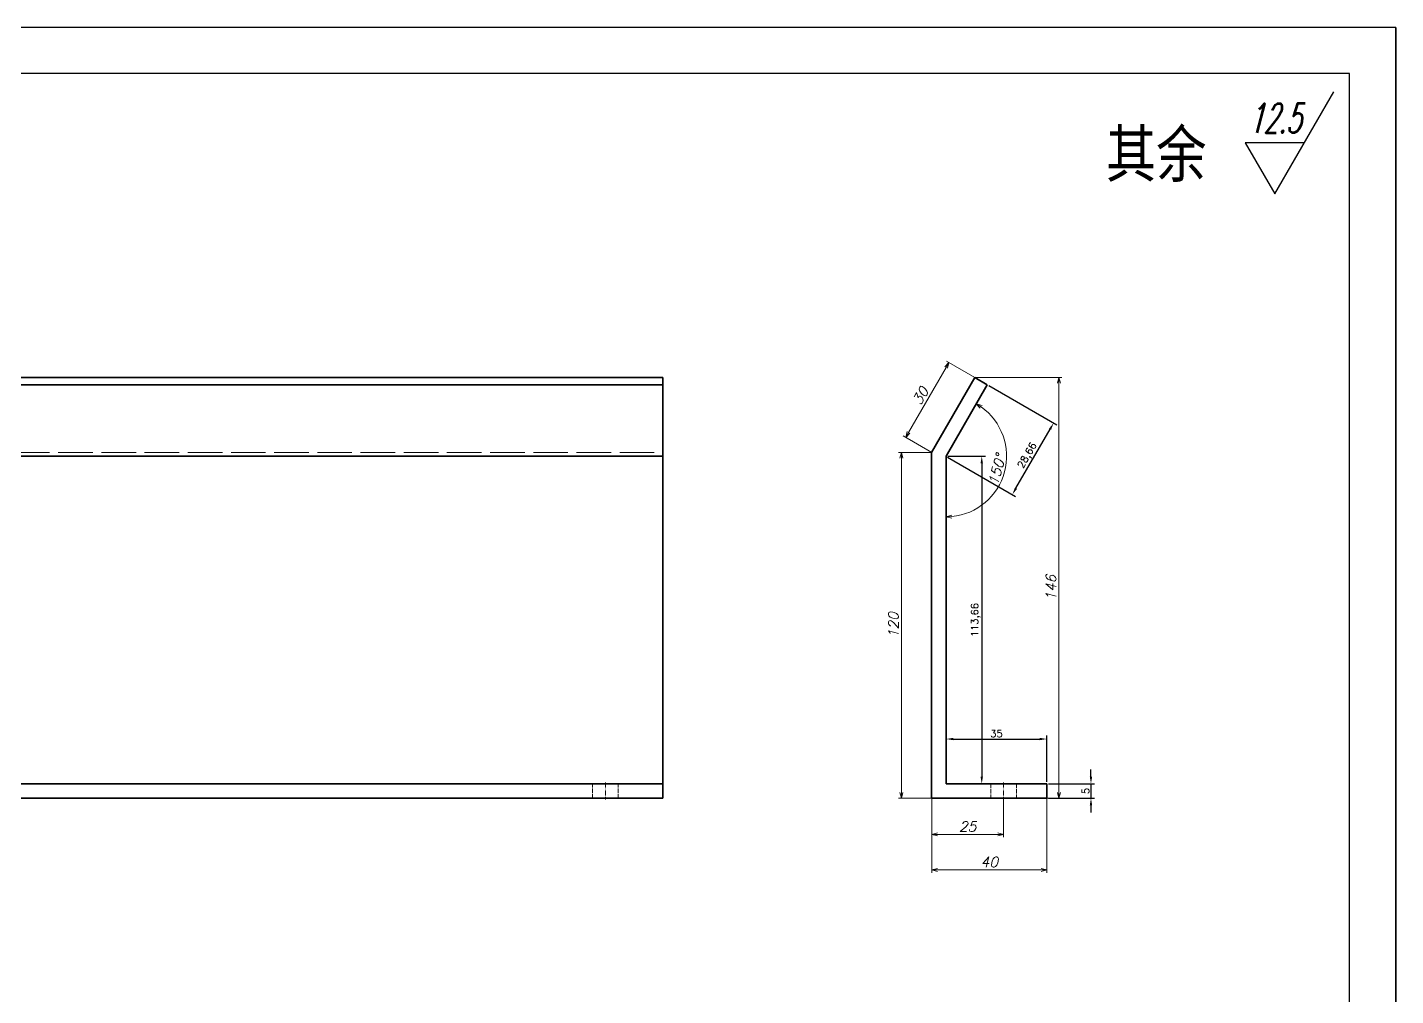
# Model space of a CAD drawing. Header units: millimetres. Extents: x -204818 to -130891, y -1238 to 21140.
# Drawn here: x -200137.2 to -199662, y 19733.7 to 20069.7 of the extents above; entities that cross this region are included whole.
import ezdxf
from ezdxf.enums import TextEntityAlignment as Align

# ---------------------------------------------------------------- set-up
doc = ezdxf.new("R2010")
doc.units = ezdxf.units.MM
doc.linetypes.add('DASHDOT', pattern=[18.5, 12, -3, 0.5, -3])
doc.linetypes.add('DASHED', pattern=[15, 12, -3])
doc.layers.add('Dim', color=3, linetype='Continuous')
doc.layers.add('标注线', color=3, linetype='Continuous', lineweight=25)
doc.styles.add('DIM_FONT', font='romans.shx', dxfattribs={"oblique": 15})
doc.styles.get("Standard").update_dxf_attribs({"font": 'txt', "bigfont": 'gbcbig.shx'})
doc.styles.add('仿宋体', font='FSGB2312.ttf', dxfattribs={"width": 0.8, "height": 3.5})
doc.dimstyles.new('ISO-25', dxfattribs={"dimtxt": 2.5, "dimasz": 2.5, "dimexe": 1.25, "dimexo": 0.625, "dimtad": 1, "dimtxsty": 'Standard', "dimcen": 2.5, "dimadec": 0, "dimazin": 0, "dimtfac": 1, "dimtmove": 0, "dimatfit": 3, "dimfxl": 0, "dimarcsym": 0})
doc.dimstyles.new('KK3.5', dxfattribs={"dimtxt": 3.5, "dimasz": 2, "dimexe": 1, "dimexo": 0, "dimgap": 1, "dimtad": 1, "dimtoh": 1, "dimdec": 1, "dimdsep": 46, "dimtxsty": 'DIM_FONT', "dimblk": 'OPEN30', "dimcen": 0, "dimclrd": 3, "dimclre": 3, "dimclrt": 3, "dimazin": 2, "dimtfac": 1, "dimtdec": 1, "dimtmove": 0, "dimatfit": 3, "dimldrblk": 'OPEN30', "dimfxl": 0, "dimtolj": 1, "dimlwd": 20, "dimlwe": 20, "dimarcsym": 0})

# ---------------------------------------------------------------- blocks, each defined once
blk = doc.blocks.new('BZ-MQH')
for p, q in [((-213949.02, 20874.59), (-214275.72, 20874.59)), ((-213949.02, 20643.59), (-213949.02, 20874.59)), ((-213949.02, 20874.59), (-213949.02, 20643.59)), ((-213954.52, 20869.09), (-214270.22, 20869.09)), ((-213954.52, 20649.09), (-213954.52, 20869.09))]:
    blk.add_line(p, q)
at = {"layer": 'Dim', "ltscale": 2}
blk.add_lwpolyline([(-213959.94, 20860.83), (-213966.98, 20860.83), (-213963.46, 20854.73), (-213956.42, 20866.92)], dxfattribs=at)
at = {"layer": 'Dim', "ltscale": 2, "style": 'DIM_FONT', "oblique": 15, "width": 0.559478}
blk.add_text('12.5', height=3.52, dxfattribs=at).set_placement((-213966.6, 20862), (-213960.32, 20862), align=Align.FIT)
at = {"layer": 'Dim', "insert": (-213983.61, 20862.26), "char_height": 5.5, "width": 67.3601, "attachment_point": 1, "style": '仿宋体'}
blk.add_mtext('其余', dxfattribs=at)
blk = doc.blocks.new('_Open30')
at = {"color": 0, "linetype": 'ByBlock', "lineweight": -2}
for p, q in [((-1, 0.27), (0, 0)), ((0, 0), (-1, -0.27)), ((0, 0), (-1, 0))]:
    blk.add_line(p, q, dxfattribs=at)
blk = doc.blocks.new('*D106')
at = {"layer": 'Defpoints', "color": 0, "transparency": 16777216}
for p in [(-199823.1, 19802.23), (-199798.1, 19801.73), (-199798.1, 19789.66)]:
    blk.add_point(p, dxfattribs=at)
at = {"layer": '标注线', "color": 3, "lineweight": 20, "transparency": 16777216}
for p, q in [((-199823.1, 19802.23), (-199823.1, 19788.66)), ((-199798.1, 19801.73), (-199798.1, 19788.66)), ((-199821.1, 19789.66), (-199800.1, 19789.66))]:
    blk.add_line(p, q, dxfattribs=at)
at = {"layer": '标注线', "color": 3, "lineweight": 20, "transparency": 16777216, "xscale": 2, "yscale": 2, "zscale": 2, "rotation": 180}
blk.add_blockref('_Open30', (-199823.1, 19789.66), dxfattribs=at)
at = {"layer": '标注线', "color": 3, "lineweight": 20, "transparency": 16777216, "xscale": 2, "yscale": 2, "zscale": 2}
blk.add_blockref('_Open30', (-199798.1, 19789.66), dxfattribs=at)
at = {"layer": '标注线', "color": 3, "transparency": 16777216, "insert": (-199810.6, 19792.41), "char_height": 3.5, "attachment_point": 5, "style": 'DIM_FONT'}
blk.add_mtext('\\A1;25', dxfattribs=at)
blk = doc.blocks.new('*D107')
at = {"layer": 'Defpoints', "color": 0, "transparency": 16777216}
for p in [(-199823.1, 19804.15), (-199783.1, 19802.23), (-199783.1, 19777.35)]:
    blk.add_point(p, dxfattribs=at)
at = {"layer": '标注线', "color": 3, "lineweight": 20, "transparency": 16777216}
for p, q in [((-199823.1, 19804.15), (-199823.1, 19776.35)), ((-199783.1, 19802.23), (-199783.1, 19776.35)), ((-199821.1, 19777.35), (-199785.1, 19777.35))]:
    blk.add_line(p, q, dxfattribs=at)
at = {"layer": '标注线', "color": 3, "lineweight": 20, "transparency": 16777216, "xscale": 2, "yscale": 2, "zscale": 2, "rotation": 180}
blk.add_blockref('_Open30', (-199823.1, 19777.35), dxfattribs=at)
at = {"layer": '标注线', "color": 3, "lineweight": 20, "transparency": 16777216, "xscale": 2, "yscale": 2, "zscale": 2}
blk.add_blockref('_Open30', (-199783.1, 19777.35), dxfattribs=at)
at = {"layer": '标注线', "color": 3, "transparency": 16777216, "insert": (-199803.1, 19780.1), "char_height": 3.5, "attachment_point": 5, "style": 'DIM_FONT'}
blk.add_mtext('\\A1;40', dxfattribs=at)
blk = doc.blocks.new('*D108')
at = {"layer": 'Defpoints', "color": 0, "transparency": 16777216}
for p in [(-199833.63, 19922.23), (-199823.1, 19922.23), (-199823.1, 19802.23)]:
    blk.add_point(p, dxfattribs=at)
at = {"layer": '标注线', "color": 3, "lineweight": 20, "transparency": 16777216}
for p, q in [((-199823.1, 19922.23), (-199834.63, 19922.23)), ((-199833.63, 19804.23), (-199833.63, 19920.23)), ((-199823.1, 19802.23), (-199834.63, 19802.23))]:
    blk.add_line(p, q, dxfattribs=at)
at = {"layer": '标注线', "color": 3, "lineweight": 20, "transparency": 16777216, "xscale": 2, "yscale": 2, "zscale": 2}
for p, rotation in [((-199833.63, 19922.23), 90), ((-199833.63, 19802.23), 270)]:
    blk.add_blockref('_Open30', p, dxfattribs=dict(at, rotation=rotation))
at = {"layer": '标注线', "color": 3, "transparency": 16777216, "insert": (-199836.38, 19862.23), "char_height": 3.5, "attachment_point": 5, "rotation": 90, "style": 'DIM_FONT'}
blk.add_mtext('\\A1;120', dxfattribs=at)
blk = doc.blocks.new('*D109')
at = {"layer": 'Defpoints', "color": 0, "transparency": 16777216}
for p in [(-199817.11, 19953.41), (-199808.1, 19948.21), (-199823.1, 19922.23)]:
    blk.add_point(p, dxfattribs=at)
at = {"layer": '标注线', "color": 3, "lineweight": 20, "transparency": 16777216}
for p, q in [((-199808.1, 19948.21), (-199817.97, 19953.91)), ((-199831.11, 19929.16), (-199818.11, 19951.68)), ((-199823.1, 19922.23), (-199832.97, 19927.93))]:
    blk.add_line(p, q, dxfattribs=at)
at = {"layer": '标注线', "color": 3, "lineweight": 20, "transparency": 16777216, "xscale": 2, "yscale": 2, "zscale": 2}
for p, rotation in [((-199817.11, 19953.41), 59.99995299551833), ((-199832.11, 19927.43), 239.9999529955183)]:
    blk.add_blockref('_Open30', p, dxfattribs=dict(at, rotation=rotation))
at = {"layer": '标注线', "color": 3, "transparency": 16777216, "insert": (-199826.99, 19941.8), "char_height": 3.5, "attachment_point": 5, "rotation": 60, "style": 'DIM_FONT'}
blk.add_mtext('\\A1;30', dxfattribs=at)
blk = doc.blocks.new('*D110')
at = {"layer": 'Defpoints', "color": 0, "transparency": 16777216}
for p in [(-199803.77, 19945.71), (-199818.1, 19920.89), (-199818.1, 19920.89), (-199802, 19907.38), (-199818.1, 19807.23)]:
    blk.add_point(p, dxfattribs=at)
at = {"layer": '标注线', "color": 3, "lineweight": 20, "transparency": 16777216}
blk.add_arc((-199818.1, 19920.89), 21.02, 275.4533, 54.5467, dxfattribs=at)
at = {"layer": '标注线', "color": 3, "lineweight": 20, "transparency": 16777216, "xscale": 2, "yscale": 2, "zscale": 2}
for p, rotation in [((-199807.59, 19939.1), 147.2733790943702), ((-199818.1, 19899.87), 182.7266320822173)]:
    blk.add_blockref('_Open30', p, dxfattribs=dict(at, rotation=rotation))
at = {"layer": '标注线', "color": 3, "transparency": 16777216, "insert": (-199800.45, 19916.16), "char_height": 3.5, "attachment_point": 5, "rotation": 75, "style": 'DIM_FONT'}
blk.add_mtext('\\A1;150°', dxfattribs=at)
blk = doc.blocks.new('*D111')
at = {"layer": 'Defpoints', "color": 0, "transparency": 16777216}
for p in [(-199808.1, 19948.21), (-199778.91, 19948.21), (-199814.95, 19802.23)]:
    blk.add_point(p, dxfattribs=at)
at = {"layer": '标注线', "color": 3, "lineweight": 20, "transparency": 16777216}
for p, q in [((-199808.1, 19948.21), (-199777.91, 19948.21)), ((-199778.91, 19804.23), (-199778.91, 19946.21)), ((-199814.95, 19802.23), (-199777.91, 19802.23))]:
    blk.add_line(p, q, dxfattribs=at)
at = {"layer": '标注线', "color": 3, "lineweight": 20, "transparency": 16777216, "xscale": 2, "yscale": 2, "zscale": 2}
for p, rotation in [((-199778.91, 19948.21), 90), ((-199778.91, 19802.23), 270)]:
    blk.add_blockref('_Open30', p, dxfattribs=dict(at, rotation=rotation))
at = {"layer": '标注线', "color": 3, "transparency": 16777216, "insert": (-199781.66, 19875.22), "char_height": 3.5, "attachment_point": 5, "rotation": 90, "style": 'DIM_FONT'}
blk.add_mtext('\\A1;146', dxfattribs=at)
blk = doc.blocks.new('*D220')
at = {"layer": 'Defpoints', "color": 0, "transparency": 16777216}
for p in [(-199803.77, 19945.71), (-199780.75, 19932.42), (-199818.1, 19920.89)]:
    blk.add_point(p, dxfattribs=at)
at = {"layer": 'Dim', "color": 0, "lineweight": -2, "transparency": 16777216}
for p, q in [((-199803.23, 19945.4), (-199779.67, 19931.8)), ((-199793.84, 19909.77), (-199782, 19930.26)), ((-199817.56, 19920.58), (-199794, 19906.98))]:
    blk.add_line(p, q, dxfattribs=at)
at = {"layer": 'Dim', "color": 0, "transparency": 16777216}
for points in [[(-199782.37, 19930.47), (-199781.64, 19930.05), (-199780.75, 19932.42)], [(-199794.2, 19909.98), (-199793.47, 19909.56), (-199795.09, 19907.6)]]:
    blk.add_solid(points, dxfattribs=at)
at = {"layer": 'Dim', "color": 0, "transparency": 16777216, "insert": (-199789.72, 19921.06), "char_height": 2.5, "attachment_point": 5, "rotation": 59.9999}
blk.add_mtext('28,66', dxfattribs=at)
blk = doc.blocks.new('*D221')
at = {"layer": 'Defpoints', "color": 0, "transparency": 16777216}
for p in [(-199818.1, 19920.89), (-199818.1, 19807.23), (-199805.71, 19807.23)]:
    blk.add_point(p, dxfattribs=at)
at = {"layer": 'Dim', "color": 0, "lineweight": -2, "transparency": 16777216}
for p, q in [((-199817.48, 19920.89), (-199804.46, 19920.89)), ((-199805.71, 19918.39), (-199805.71, 19809.73)), ((-199817.48, 19807.23), (-199804.46, 19807.23))]:
    blk.add_line(p, q, dxfattribs=at)
at = {"layer": 'Dim', "color": 0, "transparency": 16777216}
for points in [[(-199806.12, 19918.39), (-199805.29, 19918.39), (-199805.71, 19920.89)], [(-199806.12, 19809.73), (-199805.29, 19809.73), (-199805.71, 19807.23)]]:
    blk.add_solid(points, dxfattribs=at)
at = {"layer": 'Dim', "color": 0, "transparency": 16777216, "insert": (-199807.79, 19864.06), "char_height": 2.5, "attachment_point": 5, "rotation": 90}
blk.add_mtext('113,66', dxfattribs=at)
blk = doc.blocks.new('*D222')
at = {"layer": 'Defpoints', "color": 0, "transparency": 16777216}
for p in [(-199783.1, 19822.77), (-199818.1, 19807.23), (-199783.1, 19807.23)]:
    blk.add_point(p, dxfattribs=at)
at = {"layer": 'Dim', "color": 0, "lineweight": -2, "transparency": 16777216}
for p, q in [((-199818.1, 19807.86), (-199818.1, 19824.02)), ((-199815.6, 19822.77), (-199785.6, 19822.77)), ((-199783.1, 19807.86), (-199783.1, 19824.02))]:
    blk.add_line(p, q, dxfattribs=at)
at = {"layer": 'Dim', "color": 0, "transparency": 16777216}
for points in [[(-199815.6, 19823.18), (-199815.6, 19822.35), (-199818.1, 19822.77)], [(-199785.6, 19823.18), (-199785.6, 19822.35), (-199783.1, 19822.77)]]:
    blk.add_solid(points, dxfattribs=at)
at = {"layer": 'Dim', "color": 0, "transparency": 16777216, "insert": (-199800.6, 19824.64), "char_height": 2.5, "attachment_point": 5}
blk.add_mtext('35', dxfattribs=at)
blk = doc.blocks.new('*D223')
at = {"layer": 'Defpoints', "color": 0, "transparency": 16777216}
for p in [(-199783.1, 19807.23), (-199783.1, 19802.23), (-199767.78, 19802.23)]:
    blk.add_point(p, dxfattribs=at)
at = {"layer": 'Dim', "color": 0, "lineweight": -2, "transparency": 16777216}
for p, q in [((-199767.78, 19809.73), (-199767.78, 19812.23)), ((-199782.48, 19807.23), (-199766.53, 19807.23)), ((-199767.78, 19807.23), (-199767.78, 19802.23)), ((-199782.48, 19802.23), (-199766.53, 19802.23)), ((-199767.78, 19799.73), (-199767.78, 19797.23))]:
    blk.add_line(p, q, dxfattribs=at)
at = {"layer": 'Dim', "color": 0, "transparency": 16777216}
for points in [[(-199768.19, 19809.73), (-199767.36, 19809.73), (-199767.78, 19807.23)], [(-199768.19, 19799.73), (-199767.36, 19799.73), (-199767.78, 19802.23)]]:
    blk.add_solid(points, dxfattribs=at)
at = {"layer": 'Dim', "color": 0, "transparency": 16777216, "insert": (-199769.65, 19804.73), "char_height": 2.5, "attachment_point": 5, "rotation": 90}
blk.add_mtext('5', dxfattribs=at)

msp = doc.modelspace()

# ---------------------------------------------------------------- linework, layer by layer
at = {"color": 7, "lineweight": 35}
for p, q in [((-200516.429, 19948.213), (-199916.429, 19948.213)), ((-200516.429, 19945.713), (-199916.429, 19945.713)), ((-199916.429, 19945.713), (-199916.429, 19948.213)), ((-199916.429, 19920.893), (-199916.429, 19945.713)), ((-199808.103, 19948.213), (-199823.103, 19922.233)), ((-199818.103, 19920.893), (-199803.772, 19945.713)), ((-199803.772, 19945.713), (-199808.103, 19948.213)), ((-200516.429, 19920.893), (-199916.429, 19920.893)), ((-199916.429, 19807.233), (-199916.429, 19920.893)), ((-199823.103, 19922.233), (-199823.103, 19802.233)), ((-199818.103, 19807.233), (-199818.103, 19920.893)), ((-200516.429, 19807.233), (-199916.429, 19807.233)), ((-199916.429, 19802.233), (-199916.429, 19807.233)), ((-199783.103, 19807.233), (-199818.103, 19807.233)), ((-199783.103, 19802.233), (-199783.103, 19807.233)), ((-200516.429, 19802.233), (-199916.429, 19802.233)), ((-199823.103, 19802.233), (-199783.103, 19802.233))]:
    msp.add_line(p, q, dxfattribs=at)
at = {"color": 2, "linetype": 'DASHED', "lineweight": 13}
msp.add_line((-200516.429, 19922.233), (-199916.429, 19922.233), dxfattribs=at)
at = {"color": 2, "linetype": 'DASHED', "lineweight": 13, "ltscale": 0.125}
for p, q in [((-199940.929, 19802.233), (-199940.929, 19807.233)), ((-199931.929, 19802.233), (-199931.929, 19807.233)), ((-199802.603, 19807.233), (-199802.603, 19802.233)), ((-199802.603, 19807.233), (-199802.603, 19802.233)), ((-199802.603, 19807.233), (-199802.603, 19802.233)), ((-199793.603, 19807.233), (-199793.603, 19802.233)), ((-199793.603, 19807.233), (-199793.603, 19802.233)), ((-199793.603, 19807.233), (-199793.603, 19802.233))]:
    msp.add_line(p, q, dxfattribs=at)
at = {"color": 1, "linetype": 'DASHDOT', "lineweight": 13, "ltscale": 0.150012}
for p, q in [((-199936.429, 19807.733), (-199936.429, 19801.732)), ((-199798.103, 19807.733), (-199798.103, 19801.732))]:
    msp.add_line(p, q, dxfattribs=at)

# ---------------------------------------------------------------- block references
at = {"xscale": 2.909090909000952, "yscale": 2.909090909088263, "zscale": 2.909090909100583}
msp.add_blockref('BZ-MQH', (422735.197, -40656.362), dxfattribs=at)

# ---------------------------------------------------------------- dimensions: what is measured, and where the dimension line sits
at = {"layer": 'Dim'}
for p1, p2, distance, picture, middle in [((-199818.103, 19920.893), (-199803.772, 19945.713), -26.578, '*D220', (-199789.724, 19921.056)), ((-199818.103, 19920.893), (-199818.103, 19807.233), 12.396, '*D221', (-199807.79, 19864.063)), ((-199818.103, 19807.233), (-199783.103, 19807.233), 15.533, '*D222', (-199800.603, 19824.64))]:
    dim = msp.add_aligned_dim(p1=p1, p2=p2, distance=distance, dimstyle='ISO-25', dxfattribs=at)
    dim.commit()
    dim.dimension.update_dxf_attribs({"geometry": picture, "text_midpoint": middle})
dim = msp.add_linear_dim(base=(-199767.776, 19802.233), p1=(-199783.103, 19807.233), p2=(-199783.103, 19802.233), angle=90, dimstyle='ISO-25', dxfattribs=at)
dim.commit()
dim.dimension.update_dxf_attribs({"geometry": '*D223', "text_midpoint": (-199769.651, 19804.733)})
at = {"layer": '标注线', "color": 2}
dim = msp.add_aligned_dim(p1=(-199823.103, 19922.233), p2=(-199808.103, 19948.213), distance=10.396, dimstyle='KK3.5', dxfattribs=at)
dim.commit()
dim.dimension.update_dxf_attribs({"geometry": '*D109', "text_midpoint": (-199826.987, 19941.796)})
dim = msp.add_angular_dim_2l(base=(-199801.999, 19907.381), line1=((-199818.103, 19920.893), (-199803.772, 19945.713)), line2=((-199818.103, 19807.233), (-199818.103, 19920.893)), dimstyle='KK3.5', dxfattribs=at)
dim.commit()
dim.dimension.update_dxf_attribs({"geometry": '*D110', "text_midpoint": (-199800.454, 19916.164)})
for base, p1, p2, picture, middle in [((-199778.911, 19948.213), (-199814.952, 19802.233), (-199808.103, 19948.213), '*D111', (-199781.661, 19875.223)), ((-199833.631, 19922.233), (-199823.103, 19802.233), (-199823.103, 19922.233), '*D108', (-199836.381, 19862.233))]:
    dim = msp.add_linear_dim(base=base, p1=p1, p2=p2, angle=90, dimstyle='KK3.5', dxfattribs=at)
    dim.commit()
    dim.dimension.update_dxf_attribs({"geometry": picture, "text_midpoint": middle})
for base, p1, p2, picture, middle in [((-199783.103, 19777.349), (-199823.103, 19804.149), (-199783.103, 19802.233), '*D107', (-199803.103, 19780.099)), ((-199798.103, 19789.658), (-199823.103, 19802.233), (-199798.103, 19801.732), '*D106', (-199810.603, 19792.408))]:
    dim = msp.add_linear_dim(base=base, p1=p1, p2=p2, dimstyle='KK3.5', dxfattribs=at)
    dim.commit()
    dim.dimension.update_dxf_attribs({"geometry": picture, "text_midpoint": middle})

doc.saveas('drawing.dxf')
